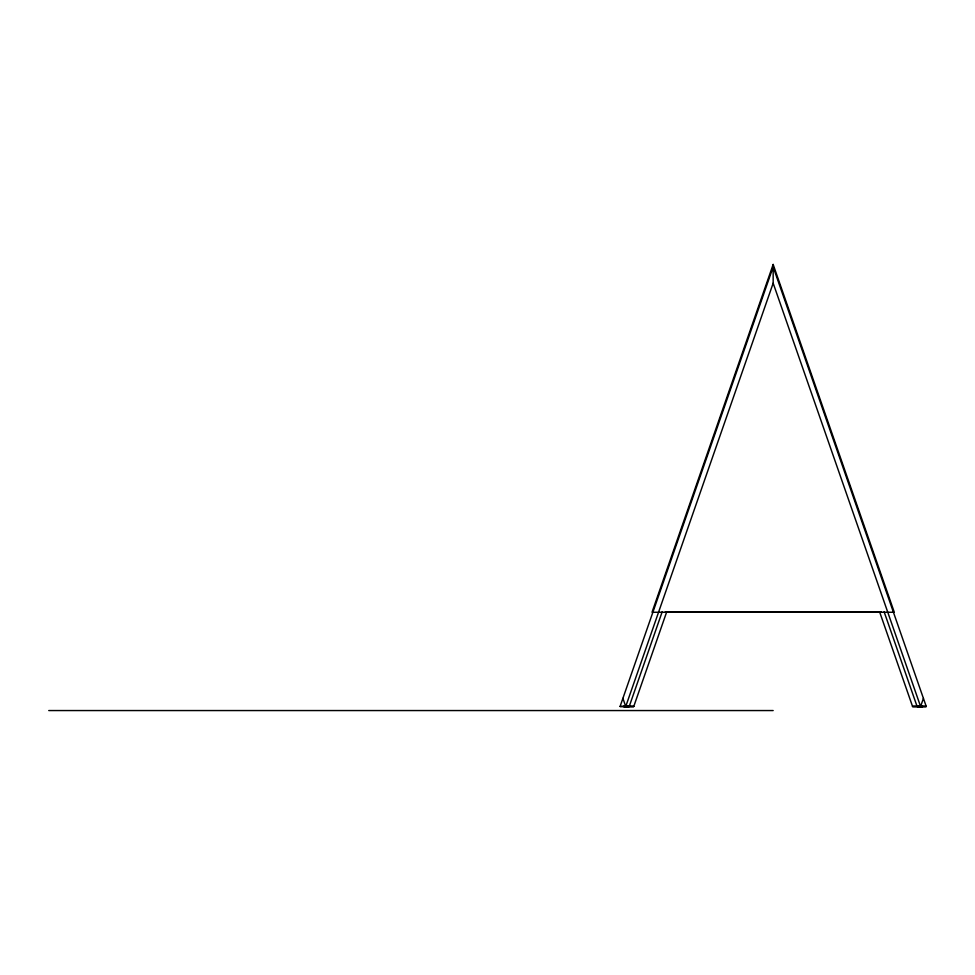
<?xml version="1.0" encoding="UTF-8"?>
<svg xmlns="http://www.w3.org/2000/svg" width="975" height="975" viewBox="0 0 975 975"><rect width="100%" height="100%" fill="white"/><g stroke="black" fill="none" stroke-linecap="round" stroke-linejoin="round"><path stroke-width="1.46" d="M666.766 611.703L633.75 706.485L620.063 706.485L773.163 266.906L926.25 706.485L912.563 706.485L879.547 611.703M662.196 611.752L629.216 706.485L625.731 706.485L773.163 283.164L773.163 266.906M884.118 611.764L917.109 706.485L926.25 706.485L912.563 706.485L920.583 706.485L923.422 698.356M881.229 611.788L665.291 611.861M624.256 706.485L629.216 706.473M620.063 706.485L633.762 706.485L623.903 706.485M917.463 706.485L922.764 706.473L917.097 706.473M918.218 706.485L922.764 706.485M628.095 706.485L623.549 706.485L628.851 706.485M48.75 710.556L773.163 710.556M773.163 283.164L920.583 706.485M622.903 698.356L625.731 706.485M773.163 264.444L652.019 612.263L894.294 612.263L773.163 264.444"/></g></svg>
